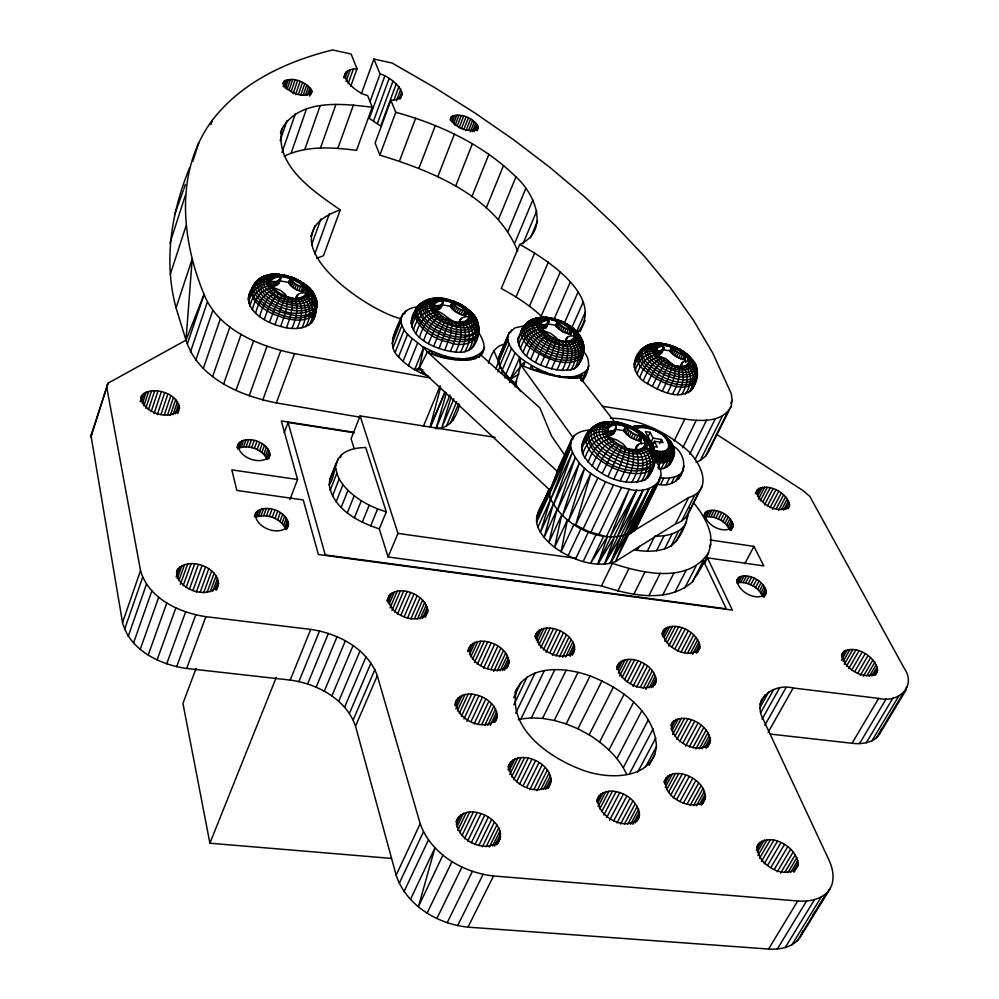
<?xml version="1.0" encoding="UTF-8"?>
<svg xmlns="http://www.w3.org/2000/svg" width="999" height="999" viewBox="0 0 999 999"><rect width="100%" height="100%" fill="white"/><g stroke="black" fill="none" stroke-linecap="round" stroke-linejoin="round"><path stroke-width="1.5" d="M543.344 317.357L531.93 319.43L524.9 324.912C535.489 312.6 552.122 318.818 564.385 324.613L565.896 323.713C583.916 330.619 590.721 356.543 574.125 368.818C555.906 375.262 514.935 359.902 518.543 337.05M654.033 452.26L653.858 450.324C678.796 457.205 667.869 431.83 652.035 429.445L651.76 428.271L650.761 429.083M671.353 444.455C671.415 441.458 668.743 437.762 665.546 437.987M507.205 667.644C516.72 648.039 475.337 629.32 467.832 650.661M632.817 531.893C603.046 547.052 560.102 524.95 549.025 494.905L558.678 467.632L571.828 438.948C575.736 432.142 584.178 430.007 591.533 429.957M497.914 843.268C511.026 821.415 466.383 798.451 456.143 821.528M284.203 156.256C306.506 145.305 332.567 147.315 356.506 150.337L372.24 107.218C342.382 103.684 299.75 98.277 281.943 128.771C274.113 165.896 314.285 191.708 340.247 209.927C261.738 237.075 364.185 309.727 400.611 318.644M495.379 721.653C505.057 701.698 464.66 682.454 455.344 702.584M645.042 443.494C645.229 447.827 640.421 449.762 636.75 449.75C634.502 444.355 641.745 442.332 645.741 443.606C661.026 450.811 655.544 471.391 644.78 480.007C622.127 487.774 594.63 474.15 582.729 454.245C578.433 440.409 591.146 422.415 605.956 422.327C613.723 419.505 619.88 426.011 627.16 427.072C632.667 429.17 637.911 432.267 641.845 436.725C659.927 442.045 656.967 465.921 647.527 477.847M275.012 324.588L284.89 297.202L288.436 297.053L285.914 311.139L280.719 326.398C264.81 322.465 239.435 307.992 251.785 288.436C255.344 278.733 265.946 273.826 275.786 274.226L280.619 276.823C281.331 282.692 276.248 287.362 270.529 285.964L271.803 279.608L274.9 277.635L280.619 276.823L278.421 275.612C251.348 280.344 286.626 303.184 298.489 299.6C325.187 294.655 290.135 272.203 278.421 275.612L279.633 276.835M525.074 325.699L515.159 327.784L509.165 332.692L498.501 358.029L499.625 366.096L505.531 375.075L515.571 383.841L516.733 381.181M418.781 307.03C409.165 306.531 397.315 314.535 401.973 325.224C406.218 337.774 420.03 342.133 427.385 351.873C445.229 362.25 502.422 369.268 478.221 331.743M478.196 127.972C475.599 118.406 458.728 111.251 450.811 117.682C453.259 127.298 470.392 134.553 478.196 127.972L477.047 130.869M296.628 280.619L296.253 278.883L284.678 275.649M432.729 298.426C395.666 307.118 424.825 338.511 448.176 341.908C468.706 351.336 492.544 333.079 469.418 317.332C465.209 314.685 455.556 320.317 462.262 323.688C467.919 332.48 465.209 343.706 460.464 352.235C439.473 352.734 396.453 335.04 416.758 307.967C420.741 302.447 427.56 298.364 434.465 298.551C441.558 295.854 446.603 303.072 453.583 301.96C477.023 308.703 475.711 331.793 449.125 321.353C425.562 314.573 427.048 291.496 453.583 301.96L453.384 302.909L461.7 307.205L466.421 311.463C486.276 316.546 480.781 352.872 460.464 352.235M576.698 333.566C607.742 298.526 545.966 258.641 519.755 244.48L501.286 288.499C516.346 296.628 530.956 305.956 543.181 318.007M716.658 434.353L803.208 490.709L809.827 496.391L904.145 668.144C917.194 686.937 897.664 703.408 878.658 698.376L793.169 687.986C773.438 682.954 751.31 699.275 763.548 720.079L829.195 860.551C833.079 869.105 834.902 879.357 830.444 888.061L801.098 935.776C794.58 946.915 780.569 949.899 768.568 949.05L467.982 927.134C437.512 924.112 406.156 905.256 396.153 875.186L355.532 726.161C346.191 699.063 317.22 683.753 290.209 680.082L186.663 668.443C160.227 664.785 129.945 650.399 122.527 622.602L90.996 435.589L108.067 383.179L186.014 340.147L204.058 294.405C181.219 239.236 174.688 170.629 212.325 120.23C241.571 82.155 287.025 61.176 332.642 49.95L351.124 54.021L357.005 68.819L350.724 86.389M388.911 595.741C384.553 613.548 418.656 628.121 427.747 611.813C427.797 594.193 393.594 580.894 386.938 600.549M433.778 310.015C439.922 311.501 442.907 305.619 442.694 300.424C437.162 296.516 429.932 298.326 424.4 301.298L426.748 300.637M441.246 306.98L443.019 301.636L440.596 299.6L442.844 300.811M877.522 670.841C876.985 656.493 852.06 641.77 841.92 654.108C842.169 668.556 867.619 683.491 877.522 670.841L875.211 674.762M662.749 435.302L662.437 433.803L651.76 428.271M574.375 336.126C574.238 339.985 569.717 341.146 566.533 341.096C564.86 336.188 571.653 335.214 575.024 336.251L580.157 340.397L583.503 345.979C574.7 366.246 516.982 340.896 529.482 320.891L535.676 319.755L542.12 321.728L548.563 319.967L548.801 321.915L545.953 327.847L541.957 329.121L543.756 324.987L547.752 323.726M433.878 308.554C432.917 303.746 437.5 300.524 441.908 300.824M186.014 340.147L192.208 258.978L176.049 307.879L186.014 340.147C198.027 378.159 240.284 395.791 276.348 402.909L360.227 417.22M411.788 326.948C413.661 317.12 421.428 307.48 432.217 308.142L433.803 306.581L431.855 304.395L433.404 305.532L434.178 305.082C427.709 302.622 419.405 304.433 415.584 310.502C417.257 333.479 459.902 350.861 477.46 336.213C478.983 329.195 474.4 322.053 468.081 319.168L465.422 321.241L460.114 322.153L462.262 323.688L461.051 322.128M658.99 432.917L659.09 431.68L658.116 432.28M316.283 308.966C319.043 298.689 310.577 283.416 299.787 283.279L290.247 278.184L280.519 276.436L278.996 280.682L288.723 282.43C291.258 288.087 297.739 290.659 303.434 291.92L305.682 286.938C315.359 289.648 318.544 303.197 315.846 311.888C314.485 329.77 293.843 330.694 280.719 326.398M273.127 278.484C267.133 274.45 258.616 276.923 255.419 283.192C253.421 297.115 269.78 304.895 280.482 309.415C295.492 319.343 334.802 309.228 308.092 291.059L306.431 292.307L308.142 294.78L306.755 293.356L305.906 293.781C319.28 297.939 317.595 313.436 311.313 322.902M428.671 376.298C417.432 372.028 406.655 365.884 398.564 356.868C386.064 345.454 396.016 329.458 401.348 317.17M758.278 844.093C752.259 862.636 787.025 883.278 797.989 865.584C799.225 847.589 767.981 829.295 756.718 846.765M379.295 528.858C358.204 522.077 333.142 508.891 329.195 484.915C335.589 475.561 333.691 462.787 341.596 454.632C348.326 449.125 357.267 447.652 365.734 447.527L386.313 511.888L379.295 528.858L388.087 556.967L601.46 585.876C630.044 595.279 667.207 603.708 692.332 581.98C700.911 567.569 713.136 552.322 710.476 534.577C707.991 522.814 701.535 512.499 694.018 503.296M329.195 484.915L329.732 479.87L336.376 462.937M540.284 327.672L540.646 324.263L542.12 321.728M357.005 68.819C329.945 69.668 355.557 93.431 367.595 95.517L372.24 107.218M279.058 282.817L280.619 276.823L278.996 280.682M789.472 505.944C788.723 492.969 766.67 481.243 756.805 490.721C757.292 503.758 779.757 515.684 789.472 505.944L788.036 508.641M681.618 394.555C686.663 386.875 689.647 376.173 683.978 367.982C677.547 365.234 684.665 358.903 689.235 361.538C700.274 366.783 698.676 380.619 692.12 388.936C680.419 401.536 659.727 390.909 647.552 383.628C633.191 376.873 629.695 359.19 642.257 348.713C648.076 344.205 656.93 340.771 663.448 345.841C664.66 349.625 661.588 355.045 657.23 354.732L659.09 350.799L661.65 350.349L663.698 348.439M766.245 593.231C766.171 581.231 745.666 570.142 736.987 579.507C736.85 591.57 757.704 602.809 766.245 593.231L764.16 597.102M287.262 528.371C293.843 512.125 259.478 499.463 254.345 516.62M468.743 317.207L468.081 319.168M549.05 489.023C545.554 501.411 532.417 513.411 537.862 527.122C541.271 535.352 547.677 541.883 554.582 547.327C570.441 558.778 590.609 566.895 610.414 563.299L626.361 535.314L688.673 497.564C716.271 488.848 698.313 457.405 682.679 446.453C662.287 430.032 636.75 418.456 610.277 418.169M663.836 347.527L661.425 353.134M658.478 468.806C669.018 471.091 680.169 453.321 669.03 447.54M670.654 461.113C674.575 456.668 676.847 446.116 669.218 444.08M701.248 805.169C718.044 786.3 674.387 759.977 664.01 781.63M576.735 367.108C583.291 358.204 589.472 339.523 574.55 335.202L575.774 333.928C581.543 335.589 583.478 341.983 583.841 347.277L582.804 344.168M672.414 722.04C666.37 739.535 699.263 757.554 710.239 742.319C711.713 725.262 681.468 708.978 670.966 724.762M176.049 307.879C163.312 260.901 171.478 211.938 189.71 167.595M268.781 458.641C275.012 443.194 242.058 431.206 237.05 447.227M255.432 513.736C254.882 527.897 280.107 537.362 288.361 525.511M662.649 348.139L663.448 345.841L661.101 344.568C670.729 342.02 704.957 361.176 683.978 367.982C674.288 370.716 639.76 351.186 661.101 344.568L671.778 347.003L678.458 350.262L679.807 349.325C689.872 354.483 698.938 364.647 697.227 376.548M733.041 526.635C732.879 515.134 713.348 505.032 704.782 513.436C704.745 524.987 724.6 535.239 733.041 526.635L731.056 530.457M699.687 648.326C700.499 632.754 673.975 618.768 663.086 631.068C661.937 646.74 689.023 660.963 699.687 648.326L697.527 652.409M616.121 428.196L613.623 430.606L610.576 431.243L608.478 435.714C613.773 435.876 617.569 429.145 615.721 424.538C606.356 418.019 593.493 424.275 587.712 432.779L581.406 446.953M675.786 348.901L676.385 347.49L667.707 344.655L654.308 343.556L661.051 343.231L665.759 344.118L667.532 346.216L662.462 343.693C640.821 342.47 657.28 363.698 668.006 366.084C676.922 372.864 703.471 371.341 688.373 355.706L685.127 355.232L678.458 350.262M311.975 91.533C305.307 100.112 286.8 92.333 283.204 83.067C290.022 74.638 308.241 82.33 311.975 91.533L310.976 94.443M616.321 427.072L613.498 433.628M672.864 448.401C673.588 444.93 671.066 440.259 667.257 440.059M218.319 585.227C219.605 566.883 187.45 555.506 176.923 570.591C175.187 589.073 208.042 600.699 218.319 585.227L216.733 589.497M606.93 434.178C606.593 428.933 610.451 424.488 615.933 425L613.211 423.489C587.824 431.655 627.085 455.407 639.31 451.71C664.21 443.269 625.349 420.03 613.211 423.489L614.959 425.062M695.978 462.262L700.274 460.439L705.581 456.168L708.878 450.811L731.068 406.481L732.192 400.349L731.206 393.506L712.712 352.984L693.443 320.254L670.666 288.099L644.68 256.631L615.709 225.961L584.028 196.191L549.862 167.37L513.399 139.585L474.837 112.912L434.365 87.388L392.132 63.062L373.913 59.053L361.376 93.781M238.074 444.405C237.787 457.804 261.601 466.521 269.83 455.819M571.828 438.948L570.616 443.019L570.766 447.602L557.792 471.803L549.8 490.047L548.951 490.234L550.499 499.662L540.384 532.23L553.084 504.745L544.093 537.4L556.855 509.902L548.863 542.482L561.688 514.972L554.582 547.327L567.469 519.805L561.063 551.785L574.013 524.275L588.636 531.555L603.808 535.926L590.609 563.311L607.467 536.5L597.789 564.198L614.46 536.987L604.457 564.185L620.816 536.588L610.414 563.299L615.484 561.563L675.436 523.963C682.617 521.503 689.51 515.759 689.959 507.704M516.845 688.711C506.468 728.021 549.213 757.517 581.218 769.555C606.118 779.482 651.847 781.118 656.468 746.465C654.507 711.026 620.354 687.662 590.072 675.948C565.596 666.982 526.723 663.661 514.835 692.919M303.434 291.92L304.27 287.525L299.787 283.279M655.943 353.334L657.629 347.615L662.624 345.866M639.173 817.145C641.758 798.563 610.014 781.518 598.089 797.539C595.042 816.245 627.522 833.628 639.173 817.145L636.975 821.228M708.878 450.811L709.365 448.301M634.34 549.875C646.59 552.022 660.039 552.172 671.153 545.904C680.144 538.573 685.202 526.723 687.849 515.684L686.488 518.381M654.607 685.177C662.712 667.17 625.224 648.301 616.708 667.245M656.88 484.053C682.192 490.896 694.093 458.354 672.227 445.354M680.519 475.936L681.031 473.526M290.397 278.584L289.298 283.716L290.821 279.458L290.397 278.584L288.723 282.43L290.247 278.184L292.17 277.185M655.544 461.113C671.927 480.619 647.502 495.029 629.245 489.21C605.756 484.44 578.833 471.94 570.766 447.602L549.025 494.905L548.951 490.234L536.563 522.215L549.163 494.805L549.8 490.047L419.243 368.244L423.826 347.115C440.884 355.744 466.783 366.308 482.879 351.049L478.933 357.18L480.294 353.958M655.132 430.731L655.494 429.82L651.498 428.321M669.392 445.904L671.74 447.215L673.963 450.224C672.514 458.703 661.276 457.967 654.907 456.368M682.592 366.308L683.978 367.982L681.768 366.333C684.727 366.433 688.885 365.035 688.623 361.438M618.081 664.535C616.246 681.131 644.942 695.991 656.006 682.467M179.695 407.792C172.328 422.989 140.197 412.337 141.521 396.016C152.073 383.316 185.839 395.592 177.722 413.574M636.351 431.843L638.848 431.093C653.296 438.299 664.048 464.535 645.416 472.702C627.834 476.298 609.765 468.181 596.291 457.267C588.399 451.123 580.918 438.786 589.61 430.194M653.933 486.488L630.993 533.354L628.746 534.54L653.933 486.488L633.641 531.381L636.937 526.748L637.599 523.901M649.3 475.137L654.308 463.186M443.019 301.636L441.321 305.844L441.009 304.62L450.399 306.306L452.285 302.522L452.797 303.409L451.086 307.605L450.399 306.306L452.097 302.123L451.086 307.605L455.082 311.513L461.063 314.61L465.372 315.784L467.657 310.851C483.054 316.546 480.444 339.46 461.001 334.628C447.577 333.703 410.989 319.817 423.339 301.748M465.372 315.784L466.421 311.463L467.657 310.851L465.834 310.776M548.563 787.487C560.926 766.807 517.957 744.655 508.229 766.52M557.654 321.616L556.406 326.598L562.337 331.606L570.579 334.653L572.864 329.807L575.711 330.819L577.584 332.917C571.391 325.999 563.061 320.941 553.946 318.781L548.663 318.044L558.778 320.417L558.728 321.99L557.454 321.216L555.656 325.312L556.406 326.598L558.204 322.49L557.654 321.616L555.656 325.312L546.603 323.676M572.352 655.144C583.503 636.513 543.993 616.745 535.139 635.839M430.045 427.135L440.547 387.5M692.682 386.388L696.44 378.646C688.099 398.027 653.621 379.583 643.593 369.38C631.318 360.577 640.634 345.092 652.859 343.594M613.311 421.69L605.506 422.003L617.582 422.152L626.673 424.587L627.185 425.786L625.711 426.186L624.512 432.13L631.268 437.937L640.434 441.296L641.708 443.993M657.629 347.615L653.021 345.904L646.078 346.403C637.312 365.197 684.665 386.8 696.453 372.24C699.35 355.969 679.095 357.093 672.002 347.377L670.716 352.147L671.815 353.421L678.533 357.979L684.477 359.902L685.913 362.674M697.339 574.512L698.114 571.628M570.579 334.653L571.753 330.432L572.864 329.807C587.1 349.875 550.074 342.108 544.03 333.529C525.699 316.558 556.855 315.871 565.746 324.2M509.577 763.748C505.794 782.754 538.686 799.312 550.636 783.353M373.913 59.053L380.07 74.026C391.121 76.249 416.158 98.501 390.884 100.325L395.791 112.263C439.885 124.45 483.029 144.53 515.959 176.898C534.815 193.831 550.349 230.344 519.755 244.48M536.451 633.104C533.99 649.949 563.061 664.11 574.363 651.036M459.552 404.732C456.83 416.583 449.737 428.908 436.051 428.509L446.441 392.869M451.098 396.965L441.87 427.547L453.846 398.813M457.467 818.768C452.609 838.973 487.599 856.418 499.962 839.148M582.317 381.531C588.623 372.465 592.207 359.665 582.966 351.223M578.471 364.91L583.641 352.197M583.916 348.052L583.166 352.672C568.219 368.007 520.192 347.49 524.375 325.362L529.482 320.891M90.909 437.1L108.067 383.179M476.81 338.261L477.46 336.213M90.996 435.589L92.258 432.892M107.255 384.428L106.756 387.312L140.522 570.616C148.564 598.551 179.208 612.662 205.881 616.683L310.726 629.407C337.999 633.416 367.32 648.501 377.31 675.711L420.192 823.676C430.931 853.933 462.737 872.564 493.543 875.973L797.726 900.973C809.702 901.91 823.888 899.262 830.444 888.061L817.794 907.542M477.959 332.704L478.022 328.584M545.953 327.847L548.389 319.58L549.163 318.818L552.934 320.392L551.485 318.394L540.297 317.407L533.541 319.393M183.891 188.936L185.29 184.59M192.757 161.376L198.826 142.52M169.93 243.157L185.339 195.429M210.889 124.65L212.325 120.23M456.618 699.812C452.734 718.331 484.752 733.578 496.69 718.893M673.726 447.814C677.909 459.053 665.409 465.084 656.193 462.137L657.617 456.943L656.942 450.986M170.317 274.263L186.051 225.936M469.755 646.465C466.458 664.073 496.89 678.371 508.528 664.859M140.559 398.938L141.521 396.016M140.172 401.685L142.557 394.405M141.271 401.773L144.143 393.057M142.382 403.621L146.216 391.995M143.918 405.781L148.714 391.271M145.792 408.291L151.561 390.896M148.414 409.715L154.67 390.884M151.186 411.501L157.942 391.233M154.033 413.623L161.289 391.933M157.33 414.647L164.61 392.957M160.989 414.51L167.795 394.28M187.4 343.806L204.058 294.405C218.444 330.145 259.328 346.228 294.505 353.658L430.294 377.972M164.423 414.647L170.767 395.866M167.557 414.985L173.426 397.652M190.447 351.935L207.218 302.422M170.305 415.497L175.687 399.6M283.079 83.991L284.078 81.069M283.154 86.176L285.14 80.345M284.103 87.113L286.576 79.82M173.077 414.66L177.497 401.648M285.377 88.287L288.349 79.533M175.349 413.861L178.784 403.746M286.925 89.673L290.397 79.483M177.06 413.037L179.533 405.806M195.779 360.264L212.7 310.689M289.186 89.86L292.657 79.67M291.096 91.721L295.08 80.082M293.082 93.794L297.565 80.719M280.457 133.129L281.943 128.771M295.554 94.63L300.05 81.556M280.145 140.684L287.075 120.517M203.259 368.544L220.329 318.918M298.464 94.181L302.46 82.555M300.711 95.317L304.72 83.704M282.005 152.497L295.354 113.836M303.259 95.13L306.78 84.965M122.527 622.602L140.522 570.616M305.532 95.005L308.554 86.289M307.48 94.917L310.002 87.65M309.053 94.818L311.076 89.011M124.55 629.432L142.62 577.397M309.715 96.129L311.738 90.31M212.662 376.498L229.92 326.848M291.159 152.984L306.493 108.866M128.247 636.301L146.441 584.228M248.227 299.837C249.076 288.873 259.191 279.108 270.404 282.455L268.581 284.003C257.742 283.216 249.937 293.007 248.639 303.022M250.849 292.994C252.223 282.842 264.535 270.404 274.9 277.635M304.77 149.55L320.155 105.707M250.037 306.381C251.648 296.491 258.716 286.526 269.468 286.051L280.419 290.272L285.115 294.056L286.638 296.74L298.489 299.6C303.783 308.529 301.373 319.593 297.103 328.396M223.689 383.853L241.134 334.228M133.541 642.994L151.86 590.896M252.397 309.827C254.308 299.488 261.651 288.586 273.027 287.924L279.533 293.194L286.488 296.303M255.619 313.249C257.992 303.246 263.961 292.22 274.8 289.772M140.26 649.288L158.729 597.19M343.943 76.836L344.955 73.976M343.968 77.897L345.991 72.203M259.628 316.533C262.425 306.793 267.158 295.954 276.985 291.546M270.529 285.964L272.053 281.681L277.11 281.356L280.582 278.546M320.479 147.964L335.951 104.383M345.167 78.109L347.777 70.767M495.829 369.043L509.165 332.692M272.377 286.039L273.901 281.755M235.989 390.372L253.621 340.796M346.079 81.443L350.249 69.705M274.076 285.926L275.599 281.643M275.587 285.627L277.11 281.356M348.139 83.716L353.359 69.056M264.298 319.58C267.445 309.977 271.253 299.588 279.533 293.194M276.86 285.152L278.384 280.881M277.884 284.515L279.408 280.244M278.621 283.728L280.707 277.522M176.486 572.864L178.022 568.568M148.202 654.982L166.821 602.909M176.136 576.86L179.708 566.845M177.21 578.683L181.943 565.459M269.48 322.302L275.212 307.23L282.355 294.655M178.846 580.606L184.64 564.46M180.332 584.39L187.725 563.861M337.874 148.252L353.459 104.907M249.163 395.829L266.983 346.341M290.234 285.04L291.758 280.781L290.821 279.458M183.167 585.676L191.096 563.698M291.496 286.351L293.032 282.093L291.758 280.781M157.105 659.877L175.874 607.867M174.563 214.685L183.366 190.372M310.964 236.513L312.013 233.591M311.426 235.752L315.097 225.574M293.069 287.612L294.605 283.354L293.032 282.093M186.189 587.375L194.668 563.948M237.312 447.227L238.848 442.982M294.88 288.786L296.416 284.528L294.605 283.354M240.085 441.795L237.525 448.851C247.715 443.718 262.6 449.175 267.257 459.528L269.867 452.51M311.563 244.892L320.991 218.856M239.186 447.902L241.733 440.846M296.89 289.822L298.426 285.564L296.416 284.528M189.298 589.51L198.326 564.635M241.196 447.24L243.756 440.197M297.028 295.08L295.479 299.35C296.129 294.68 300.799 291.608 306.069 293.231M299.026 290.709L300.574 286.463L298.426 285.564M296.928 297.103L297.964 294.255M286.426 327.66C290.122 318.244 293.806 307.817 291.558 297.59L295.304 299.538C298.813 309.053 295.829 319.443 291.945 328.334M243.531 446.878L246.091 439.835M370.005 101.698L380.07 74.026M271.803 279.608L264.96 278.047L258.629 279.633C248.351 301.773 309.802 324.35 316.221 300.736L313.486 293.194L310.839 290.572L302.772 287.163L301.223 291.421L305.682 286.938L303.733 286.85M314.797 253.908L329.458 213.611M192.894 590.571L201.948 565.709M166.696 663.848L185.627 611.888M262.762 400.062L280.756 350.674M246.079 446.828L248.651 439.797M248.801 447.09L251.361 440.059M384.74 76.186L369.318 118.394L380.681 126.086L396.266 83.854M196.378 592.007L205.457 567.157M251.586 447.652L254.158 440.634M200.15 592.307L208.716 568.931M340.247 209.927L323.451 255.756L316.733 258.204M373.601 120.792L389.086 78.584M254.37 448.514L256.943 441.483M203.596 592.882L211.651 570.978M176.661 666.72L195.729 614.86M257.055 449.625L259.64 442.607M301.76 327.859C306.868 318.644 308.142 305.619 299.9 297.777L296.366 298.052L298.489 299.6L297.365 298.039M377.435 123.376L392.969 81.169M276.348 402.909L294.505 353.658M207.155 592.22L214.161 573.226M259.578 450.974L262.163 443.943M305.744 326.735C311.388 317.52 311.488 303.946 302.085 297.19L299.9 297.777M390.884 100.325L375.124 143.007L379.845 155.145C432.517 171.141 495.442 196.553 517.744 251.136M210.24 591.708L216.184 575.636M261.85 452.497L264.435 445.479M308.966 325.062C315.047 315.884 314.111 301.973 303.846 296.316L302.085 297.19M313.162 317.395L315.759 310.377M394.043 99.688L398.901 86.576M212.775 591.258L217.645 578.109M263.798 454.17L266.408 447.152M572.939 339.26C579.595 342.969 583.578 351.723 580.407 358.953C565.746 367.37 547.44 358.966 534.403 350.886C526.573 345.866 515.834 334.353 524.375 325.362M215.247 589.348L218.494 580.581M396.453 100.899L400.774 89.223M186.663 668.443L205.881 616.683M265.384 455.931L267.994 448.913M216.009 590.297L218.731 582.979M399.125 99.051L401.835 91.746M266.546 457.742L269.156 450.724M400.349 98.926L402.048 94.068M379.845 155.145L395.791 112.263M268.519 458.441L270.092 454.22M196.004 668.531L182.954 703.446L209.902 843.218L391.446 858.416M284.216 432.679L288.049 422.452L354.345 432.792M770.441 734.09L852.035 743.268C863.049 744.717 878.333 742.157 881.268 729.47M254.608 516.508L256.219 512.2M255.332 516.62L257.48 510.876M259.178 509.827L256.493 517.007C267.058 513.311 281.156 518.543 285.614 529.058L288.361 521.915M258.566 516.246L261.263 509.078M260.964 515.809L263.661 508.653M263.599 515.709L266.296 508.553M399.525 160.914L415.671 118.169M266.408 515.946L269.106 508.803M269.293 516.508L272.003 509.365M272.178 517.382L274.887 510.239M498.501 358.029L507.904 336.039C507.017 344.817 513.686 351.935 519.68 357.442L520.941 365.085L515.359 383.903L520.629 391.508M274.962 518.531L277.685 511.401M277.585 519.942L280.307 512.799M279.945 521.553L282.68 514.41M289.872 499.612L297.577 479.508L281.318 420.954L353.733 432.255M281.993 523.326L284.727 516.183M418.993 168.132L435.352 125.512M801.098 935.776L802.984 930.856M283.641 525.199L286.388 518.069M284.865 527.135L287.612 519.992M286.413 529.495L288.624 523.776M450.162 119.668L451.298 116.758M450.487 120.38L452.172 116.021M451.173 121.291L453.421 115.484M452.197 122.44L455.007 115.172M453.496 123.801L456.88 115.097M455.032 125.412L458.978 115.26M457.292 125.787L461.251 115.647M437.824 176.648L454.395 134.116M459.09 127.835L463.611 116.246M461.463 128.634L465.996 117.045M463.798 129.608L468.331 118.032M466.021 130.719L470.566 119.143M329.732 479.87L338.311 458.454M468.631 130.507L472.614 120.38M340.484 457.442L341.596 454.632M470.417 131.818L474.413 121.691M330.12 490.347L336.813 473.351L335.876 467.944M495.104 437.362L360.115 415.909L351.086 438.786L354.183 448.688M472.49 131.718L475.911 123.039M474.213 131.618L477.072 124.376M402.947 313.811L392.457 339.685M476.136 130.02L477.859 125.674M392.108 343.569L401.024 321.016M477.085 129.783L478.234 126.885M332.467 496.016L339.185 479.008L336.813 473.351M404.62 313.836L405.731 311.039M455.581 186.276L472.39 143.781M393.032 347.814L401.973 325.224M395.204 352.297L404.183 329.682M336.176 501.76L342.944 484.74L339.185 479.008M452.922 420.467L454.345 416.87M411.039 323.738C412.512 312.949 422.589 303.321 433.803 306.581M398.564 356.868L407.58 334.24M341.183 507.417L347.977 490.384L342.944 484.74M413.474 330.332C415.671 320.679 422.639 310.864 433.279 310.214C445.054 311.513 448.813 322.927 460.252 322.577L459.24 323.651C463.236 333.054 459.927 343.581 455.569 352.197M209.902 843.218L276.224 677.484M403.022 361.401L412.088 338.761M416.084 333.791C418.643 323.788 425.686 313.012 436.888 312.075L443.643 317.357L450.574 320.454M471.853 196.778L488.898 154.283M347.315 512.824L354.158 495.791L347.977 490.384M419.518 337.225C422.502 327.547 428.221 316.745 438.773 313.923M408.454 365.746L417.557 343.094M434.34 308.616L435.477 305.794L440.571 305.219L442.957 302.772M435.701 310.052L437.4 305.831M423.663 340.509C427.048 331.069 431.63 320.554 441.046 315.709M437.412 309.865L439.11 305.644M354.408 517.807L361.301 500.786L354.158 495.791M421.541 369.78L414.66 369.755L423.826 347.115M438.861 309.44L440.571 305.219M439.997 308.803L441.708 304.583M478.671 329.383C467.544 349.375 412.812 326.948 419.605 304.832C423.926 301.536 429.995 301.436 434.802 303.696M473.326 346.603L474.375 343.981M440.809 307.979L442.52 303.758M290.209 680.082L310.726 629.407M428.421 343.556L434.915 328.796L443.643 317.357M486.263 207.942L503.546 165.409M422.914 369.78L421.478 373.314L424.013 372.24M433.628 346.266L439.872 331.368L446.466 318.818M362.262 522.227L369.193 505.207L361.301 500.786M298.913 681.543L319.543 630.943M452.11 308.941L453.833 304.732L452.797 303.409M453.459 310.252L455.182 306.044L453.833 304.732M439.123 348.551L449.45 320.055L450.749 320.879L449.125 321.353L452.485 321.191L455.981 323.239C457.992 333.004 454.308 342.832 450.262 351.561M455.082 311.513L456.805 307.305L455.182 306.044M437.187 355.494L437.924 353.696L440.921 356.631L445.317 356.044L448.364 358.466L452.609 357.654L451.985 359.165L459.602 358.491L458.941 360.065L466.046 358.529L465.297 360.314L471.753 357.754L470.854 359.902L476.548 356.218L475.437 358.853M456.93 312.687L458.653 308.479L456.805 307.305M370.641 525.949L377.61 508.953L386.313 511.888M458.941 313.723L460.676 309.528L458.653 308.479M307.63 683.915L328.384 633.403M444.717 350.337L450.449 335.252L452.485 321.191M498.439 219.518L515.959 176.898M461.063 314.61L462.799 310.402L466.421 311.463L463.236 315.297L464.96 311.101M458.816 322.964L459.977 320.142M444.655 357.617L445.317 356.044M460.402 319.131L458.666 323.351L460.589 321.865M459.465 322.515L461.201 318.294M606.455 536.463L629.245 489.21L610.177 536.888L636.625 489.922L617.182 537.037L643.331 489.685L623.438 536.238L649.163 488.523L628.746 534.54M423.326 426.486L440.172 385.776M316.159 687.175L337.038 636.725M626.361 535.314L615.484 561.563L628.771 534.365M508.091 231.219L525.811 188.486M444.817 392.17L430.244 427.21L445.142 392.195M464.81 351.66C470.467 342.744 471.978 329.483 463.424 321.84M324.3 691.233L345.329 640.821M436.051 428.509L450.074 394.942M468.469 350.499C474.637 341.608 475.024 327.847 465.422 321.241M514.91 242.782L532.829 199.9M471.341 348.801C477.884 339.972 477.372 325.886 466.983 320.342M388.087 556.967L397.964 533.429L360.115 415.909M331.868 695.991L353.034 645.616M446.528 425.911L456.793 401.511M522.914 243.868L536.788 210.851M450.299 423.514L458.741 403.446M530.444 237.812L537.512 221.066M484.24 347.602L481.118 355.232L539.885 407.904L551.56 436.076L565.047 455.519M338.686 701.348L359.99 650.998M516.046 296.903L534.727 252.922M387.275 601.086L390.259 594.043M488.436 363.224C490.996 354.782 495.129 345.329 505.044 344.23M387.962 602.522L392.145 592.669M344.593 707.192L366.034 656.83M389.123 604.32L394.505 591.67M390.072 607.929L397.265 591.071M510.439 332.655L511.613 329.907M391.945 610.526L400.349 590.884M349.45 713.361L371.004 662.986M499.625 366.096L509.065 344.043M394.63 612.15L403.646 591.108M497.839 371.865L500.262 366.208L502.06 369.555M529.47 306.131L548.376 262.15M397.44 614.173L407.068 591.758M502.01 370.542L511.488 348.464M501.448 373.501L502.659 370.666L510.789 379.707L516.271 384.003L515.034 386.85M353.196 719.929L374.875 669.53M517.594 339.61L522.065 328.858M517.594 342.52C519.43 332.005 529.345 322.615 540.397 325.749L538.985 327.322C528.384 326.748 520.741 336.151 518.531 345.704M400.874 615.197L410.527 592.794M505.531 375.075L515.059 352.972M504.982 378.047L506.206 375.212M355.532 726.161L377.31 675.711M404.22 616.583L413.898 594.193M520.379 349.063C522.914 339.71 529.72 330.12 540.147 329.37L550.811 333.479L555.706 337.225L557.542 339.885L568.681 342.62C574.487 351.186 571.628 362.362 566.645 370.579M518.981 374.001L510.102 379.545L519.68 357.442C536.962 370.342 569.155 387.3 587.887 369.293M407.392 618.294L417.095 595.904M509.552 382.542L510.789 379.707M523.114 352.485C526.036 342.857 532.804 332.317 543.731 331.206L550.536 336.413L557.342 339.46M541.233 315.971L560.339 271.953M410.901 618.881L420.017 597.889M526.623 355.881C529.945 346.553 535.452 336.064 545.666 333.042M520.941 365.085L523.276 366.109L525.187 361.725L520.941 365.085L572.902 437.475M540.734 327.722L541.933 324.962L543.756 324.987M414.647 618.269L422.577 600.087M543.568 328.908L545.367 324.787M530.806 359.128C534.49 350 538.973 339.872 547.952 334.79M417.37 619.218L424.7 602.422M544.917 328.484L546.715 324.363M546.99 324.9L548.788 320.791M546.665 327.023L548.801 321.915M420.192 618.831L426.323 604.845M530.069 368.818L531.431 365.684L533.628 370.105C548.576 374.825 564.335 379.508 580.157 377.697L582.23 374.45L576.823 378.109L577.772 376.011L571.79 378.171L572.402 376.81L562.624 377.31L559.565 376.011L555.719 376.123L552.509 374.45L548.426 374.488L545.317 372.152L540.983 372.465L538.211 369.193L533.628 370.105L523.276 366.109M422.477 618.456L427.385 607.255M554.108 319.056L570.304 282.068M535.551 362.125L542.282 347.702L550.536 336.413M424.8 616.608L427.872 609.602M425.287 617.419L427.747 611.813M537.287 371.316L538.211 369.193M540.696 364.797L553.334 337.862M557.479 327.909L559.29 323.813L558.204 322.49M549.05 489.135L536.538 517.682L548.951 490.234M558.853 329.208L560.664 325.112L559.29 323.813M560.489 330.457L562.3 326.348L560.664 325.112M564.135 323.614L577.971 292.257M546.078 367.033L552.322 352.372L556.256 339.073L557.542 339.885L556.031 340.372L559.215 340.184L562.674 342.195C565.047 351.785 561.151 361.526 556.893 369.967M562.337 331.606L564.148 327.51L562.3 326.348M544.705 373.526L545.317 372.152M564.323 332.642L566.146 328.534L564.148 327.51M566.408 333.504L568.231 329.395L572.402 330.569L579.045 334.478L582.417 340.422M551.535 368.781C555.631 359.877 560.114 350.249 559.215 340.184M566.595 338.099L564.772 342.22L565.459 341.371M565.047 341.858L567.282 337.25M570.329 330.082L568.518 334.178L571.753 330.432L564.385 324.613M571.428 328.546L583.116 302.235M552.11 375.362L552.509 374.45M576.236 332.58L585.526 311.725M559.228 376.773L559.565 376.011M561.975 370.579C566.57 362.262 570.054 351.773 565.809 342.595L562.137 340.696L562.674 342.195M580.119 331.631L585.114 320.467M570.729 369.992C576.673 361.401 578.284 348.189 569.667 340.771M574.125 368.818C580.544 360.277 581.106 346.578 571.515 340.159M580.369 378.546L582.23 374.45L580.094 378.621M581.918 380.369L585.626 372.19M582.754 379.433L588.923 365.846M637.112 373.888C639.947 365.122 646.303 356.094 656.181 355.107L659.278 356.206L669.293 363.274L657.142 389.086M467.819 651.66L471.016 644.667M468.993 651.598L472.827 643.206M469.368 654.707L475.124 642.132M630.369 428.409L631.231 426.486L626.673 424.587L625.474 425.299M470.804 656.818L477.834 641.47M570.616 443.019L557.804 470.941L570.766 447.602L550.474 499.962L572.29 452.584L553.259 505.232L575.174 457.804L557.28 510.564L579.308 463.111L562.449 515.796L584.59 468.319L568.581 520.754L590.846 473.276L575.511 525.274L597.902 477.822M543.331 503.321L545.217 499.225M568.606 448.114L571.166 442.52M572.452 439.722L574.375 435.527M472.564 659.365L480.894 641.233M454.757 704.794L457.942 697.876M474.562 662.337L484.19 641.433M455.369 705.981L459.827 696.303M537.862 527.122L550.499 499.662M455.856 708.928L462.212 695.129M477.347 664.347L487.624 642.057M457.392 710.926L465.034 694.38M584.939 458.216C588.111 448.014 595.641 437.862 606.98 436.613L610.576 437.899L616.071 442.857L622.127 446.341L607.991 476.398M411.276 320.816L414.573 316.121M480.806 665.371L491.108 643.094M459.278 713.386L468.206 694.093M581.543 450.449C584.003 438.861 595.129 428.946 607.317 432.255L605.569 434.165C593.993 433.878 585.564 443.818 582.729 454.245M461.401 716.295L471.615 694.255M483.553 668.169L494.53 644.517M463.986 718.943L475.187 694.879M487.437 668.518L497.789 646.266M491.058 669.155L500.786 648.301M466.908 721.403L478.783 695.941M588.099 462.237C591.758 451.635 599.325 440.409 611.276 438.698M633.791 364.685L639.635 352.297L641.995 350.699M396.153 875.186L420.192 823.676M634.015 367.52C636.226 357.555 645.716 348.614 656.355 351.548L654.919 353.084C644.83 352.772 637.674 361.663 635.127 370.629M493.693 671.415L503.446 650.561M471.078 721.44L482.317 697.402M592.12 466.183C596.191 455.906 602.422 444.742 613.473 440.821M607.167 434.59L608.741 431.243L610.576 431.243M497.202 671.053L505.669 652.984M399.25 883.391L423.439 831.842M474.088 723.963L485.689 699.225M610.114 435.489L612.212 431.031M500.212 670.791L507.392 655.481M611.525 435.064L613.623 430.606M612.662 434.44L614.76 429.982M639.909 377.21C643.144 368.169 649.487 358.154 659.889 356.855M596.865 469.942C601.298 459.852 606.518 449.051 616.071 442.857M502.684 670.516L508.578 658.004M477.797 724.712L488.786 701.36M504.582 670.192L509.165 660.451M506.518 668.331L509.153 662.762M643.418 380.494C647.027 371.728 652.197 361.838 661.813 358.629M656.306 353.384L657.542 350.761L659.09 350.799M481.805 724.337L491.52 703.733M404.071 891.545L428.409 839.972M602.222 473.376L610.439 456.905L618.993 444.717M658.616 354.583L660.464 350.661M625.711 426.186L623.626 430.606L624.512 432.13L626.61 427.684L625.961 426.66L623.626 430.606L615.072 429.208M659.79 354.27L661.65 350.349M484.715 725.511L493.806 706.281M660.739 353.783L662.599 349.862M647.552 383.628C651.448 375.025 655.756 365.547 664.073 360.327M625.761 433.666L627.859 429.233L626.61 427.684M487.774 725.411L495.579 708.915M568.119 555.719L581.143 528.234M627.335 435.177L629.432 430.744L627.859 429.233M583.004 529.233L605.506 481.793M490.259 725.324L496.778 711.588M442.919 855.094L418.394 906.767L434.965 847.814L410.452 899.375M652.185 386.526L659.39 372.115L666.595 361.888M629.183 436.613L631.293 432.18L629.432 430.744M672.464 345.854L673.001 346.715L671.778 347.003L669.929 350.886L670.716 352.147L672.577 348.239M493.456 722.439L497.377 714.185M534.989 636.85L537.599 631.368M494.73 722.152L497.352 716.645M535.364 638.186L539.273 629.957M631.268 437.937L633.378 433.491L631.293 432.18M671.815 353.421L673.676 349.513M536.226 639.884L541.446 628.92M575.549 559.015L588.636 531.555M613.998 478.896L620.479 464.872L624.163 453.921L625.399 447.702L622.127 446.341M673.201 354.682L675.062 350.774M633.491 439.098L635.614 434.652L641.845 436.725L644.992 436.351C663.161 457.604 626.76 457.167 616.495 447.664C596.153 438.524 597.39 415.547 622.852 423.638L623.9 425.886L627.185 425.786L627.16 427.072L625.961 426.66M537.312 642.382L544.03 628.284M674.812 355.881L676.673 351.973M590.834 532.467L613.436 485.089M635.814 440.059L637.936 435.626M513.748 697.527L521.091 682.167M538.873 644.967L546.94 628.071M676.61 356.993L678.471 353.084M640.272 436.363L638.161 440.796L641.845 436.725L640.434 441.296L643.194 435.951L641.146 435.939M456.231 822.065L458.866 816.545M662.3 391.233L668.006 378.933L671.141 369.593L672.102 364.448L669.293 363.274M678.533 357.979L680.406 354.071M620.067 480.794C625.049 471.041 630.132 460.177 628.696 448.926L625.174 449.438L626.848 448.626L631.917 449.425L636.95 450.249L639.31 451.71C645.679 461.201 642.607 473.514 636.688 482.405M634.515 450.599L636.65 446.141M635.277 449.6L637.35 445.104M456.256 824.35L460.876 814.709M540.684 647.964L550.112 628.271M513.911 704.707L527.235 676.872M635.376 450.986L636.45 448.751M637.374 446.516L638.436 444.293M583.116 561.575L596.266 534.14M680.531 358.816L682.392 354.907M456.805 827.072L463.399 813.311M684.402 355.557L682.529 359.465L686.862 355.294L684.477 359.902L685.739 355.881L685.127 355.232M543.331 649.974L553.446 628.895M598.726 534.902L621.44 487.587M667.494 392.894C671.703 384.515 676.373 375.174 674.924 365.497L672.102 364.448L673.351 365.222L671.94 365.859L681.942 366.745L681.281 367.982C685.551 376.735 681.98 386.8 677.297 394.58M679.595 367.607L681.88 362.899M680.094 367.232L681.355 364.61M457.804 830.256L466.396 812.387M681.306 364.847L682.567 362.237M625.998 482.03C631.393 472.39 636.088 460.414 631.917 449.425L636.138 451.773C640.859 461.95 637.1 473.551 631.593 482.579M645.391 436.875L648.264 437.337L645.504 431.568L650.199 432.342L648.189 436.526L650.948 442.295L655.219 442.994M515.734 713.199L535.089 672.951M546.016 652.384L556.83 629.907M459.827 832.567L469.742 811.962M672.539 394.018C677.11 385.739 681.518 375.387 677.659 365.971L681.281 367.982M650.948 442.295L652.959 438.111L650.199 432.342M550.012 652.359L560.164 631.293M462.1 835.389L473.364 812.05M652.459 445.479L654.482 441.283L663.061 442.682L661.525 439.51L652.959 438.111M427.11 913.098L451.998 861.6M518.331 719.68L520.966 718.943L544.38 670.504M552.497 655.456L563.361 633.004M464.523 838.71L477.135 812.649M597.789 564.198L611.026 536.85M556.118 656.031L566.321 634.977M613.761 537.075L636.625 489.922M641.133 481.543C648.214 472.165 649.737 457.467 640.147 449.25M659.49 443.693L661.525 439.51M467.657 841.158L480.956 813.735M685.351 393.943C691.42 385.876 693.131 373.027 684.627 365.996M644.78 480.007C652.335 470.716 652.772 455.544 642.145 448.439M559.403 656.83L568.955 637.187M604.457 564.185L617.719 536.888M688.411 392.782C694.892 384.765 695.666 371.491 686.301 365.384M520.966 718.943L531.343 717.894L554.845 669.592M690.684 391.096C697.452 383.191 697.552 369.655 687.537 364.498M471.366 842.694L484.702 815.284M508.166 767.232L510.864 761.688M620.416 536.75L643.331 489.685M562.549 657.255L571.178 639.535M508.004 769.68L512.724 759.989M436.863 918.531L461.938 867.095M509.028 771.153L515.097 758.703M610.414 563.299L623.701 536.051M565.609 656.967L572.927 641.957M657.854 467.582C660.776 462.899 663.136 456.418 659.864 451.286M474.9 844.642L488.274 817.244M601.46 585.876L612.424 563.399C642.32 573.239 687.886 584.078 708.591 552.697M626.223 535.501L649.163 488.523M509.827 774.45L517.932 757.866M568.818 655.319L574.15 644.392M674.1 441.034L684.814 419.118C700.399 421.228 722.514 422.852 731.068 406.481M660.963 468.731C664.31 463.811 667.082 456.331 662.512 451.223M570.142 656.331L574.812 646.778M511.65 776.847L521.116 757.517M572.202 654.47L574.887 649.013M478.821 845.579L491.558 819.555M664.21 468.106C667.856 463.274 670.167 455.344 664.81 450.799M658.753 479.995L660.764 475.874M634.602 530.407L657.529 483.628L633.641 531.381M531.343 717.894L542.557 718.393L566.158 670.217M636.937 526.748L659.815 480.057M666.87 466.995C670.766 462.237 672.652 453.983 666.695 450.025M513.736 779.72L524.575 757.642M668.868 465.422C672.926 460.776 674.525 452.285 668.119 448.926M482.355 846.802L494.455 822.152M660.689 484.415L663.773 478.146C671.016 478.309 680.144 477.047 683.603 469.717M447.152 922.764L472.402 871.403M516.658 781.68L528.184 758.241M486.101 846.877L496.89 824.962M682.779 447.714L696.216 420.404M666.458 484.228L669.542 477.972M519.63 784.115L531.855 759.315M489.31 847.077L498.776 827.896M637.062 550.424L639.098 546.291M617.832 590.983L628.895 568.581M542.557 718.393L554.27 720.429L578.021 672.364M671.453 483.229L674.537 476.985M492.607 845.941L500.049 830.881M523.214 785.601L535.476 760.801M494.58 846.141L500.686 833.803M675.536 481.481L678.621 475.237M414.66 369.755L419.243 368.244L427.385 351.873L430.681 350.686L433.466 354.233L437.924 353.696M689.66 454.283L706.518 420.254M496.578 844.817L500.661 836.588M682.517 469.842L684.365 466.121M497.252 844.155L498.613 841.408M678.596 479.021L681.68 472.789M457.629 925.661L483.054 874.4M526.648 787.462L538.936 762.687M647.277 551.261L654.782 536.176C666.608 536.301 681.318 533.691 686.65 521.64M529.807 789.672L542.12 764.897M695.129 459.403L715.384 418.706M554.27 720.429L566.171 723.913L590.072 675.948M533.978 789.385L544.954 767.369M700.274 460.439L722.552 415.821M633.841 594.255L644.992 571.915M467.982 927.134L493.543 875.973M656.555 550.761L664.073 535.726M537.025 790.671L547.34 770.029M730.806 403.109L732.192 400.349M705.581 456.168L727.834 411.688M540.946 789.322L549.213 772.801M675.436 523.963L688.673 497.564M543.606 789.372L550.511 775.599M664.597 548.951L672.127 533.953M545.654 789.372L551.198 778.346M681.68 521.016L694.917 494.692M547.777 787.849L551.236 780.956M548.026 788.211L549.413 785.451M566.171 723.913L577.909 728.771L601.985 680.881M671.153 545.904L678.683 530.931M414.622 312.412L415.584 310.502M686.288 516.995L699.512 490.734M689.16 512.025L702.347 485.839M648.988 595.579L660.202 573.326M676.048 541.708L683.566 526.785M617.057 666.832L619.118 662.762M616.583 669.442L620.691 661.313M617.969 669.73L622.764 660.252M618.406 673.114L625.262 659.577M626.56 774.2C618.943 757.329 604.52 744.605 589.16 734.852L613.436 687.012M619.63 676.036L628.109 659.34M662.787 594.942L674.063 572.777M703.533 516.083L705.481 512.262M622.015 677.597L631.218 659.515M703.97 516.421L706.568 511.326M708.029 510.664L704.794 517.032C714.485 515.309 725.811 520.966 729.769 530.069L733.066 523.713M706.58 516.645L709.827 510.277M666.183 777.609C660.514 795.279 688.011 810.988 702.734 802.497M624.575 679.57L634.502 660.127M708.641 516.545L711.887 510.189M710.913 516.758L714.16 510.402M627.21 681.955L637.849 661.126M674.824 592.382L686.126 570.304M713.323 517.257L716.57 510.901M599.612 741.982L624.088 694.18M630.519 683.328L641.183 662.512M715.808 518.031L719.055 511.688M718.281 519.055L721.54 512.712M632.991 686.425L644.392 664.223M684.765 588.011L696.066 566.021M661.925 633.503L664.035 629.407M720.679 520.304L723.938 513.961M661.987 634.889L665.496 628.059M662.524 636.625L667.444 627.06M636.663 687.025L647.377 666.208M709.477 546.828L710.876 544.105M722.914 521.74L726.186 515.397M692.332 581.98L703.621 560.077M664.185 637.362L669.805 626.46M640.322 687.287L650.062 668.431M724.949 523.314L728.221 516.97M704.595 563.274L707.404 557.829L763.798 565.896L753.958 546.378L710.127 539.959M664.772 641.233L672.514 626.248M608.965 749.974L633.641 702.197M726.685 524.987L729.969 518.643M643.281 688.311L652.347 670.791M667.032 642.794L675.486 626.448M728.109 526.71L731.393 520.354M645.791 689.435L654.17 673.251M729.145 528.409L732.429 522.065M668.743 646.103L678.621 627.035M730.631 530.344L733.266 525.262M649.188 687.861L655.494 675.724M671.952 647.065L681.855 628.021M651.336 687.574L656.243 678.134M652.909 687.15L656.418 680.406M616.945 758.616L641.808 710.813M755.394 493.431L757.542 489.398M675.149 648.388L685.064 629.345M755.931 493.743L758.74 488.349M596.665 800.286L599.25 795.441M756.867 494.343L760.389 487.599M596.703 801.897L600.986 793.693M597.552 803.296L603.246 792.369M757.479 496.615L762.399 487.175M677.522 651.385L688.161 630.993M758.416 499.225L764.747 487.1M598.126 806.505L605.968 791.508M681.106 651.922L691.058 632.891M760.289 500.824L767.332 487.35M599.8 808.84L609.065 791.108M623.314 767.644L648.363 719.817M763.049 501.398L770.104 487.937M684.402 652.684L693.668 635.014M601.735 811.65L612.449 791.208M764.485 504.982L772.951 488.848M687.337 653.583L695.903 637.275M603.858 814.947L616.021 791.795M767.319 506.168L775.811 490.034M690.559 653.196L697.714 639.61M629.308 774.075L653.096 728.933M692.569 654.195L699.025 641.945M606.755 817.344L619.655 792.856M770.092 507.604L778.596 491.471M695.504 652.397L699.812 644.23M696.44 653.184L700.037 646.378M772.689 509.24L781.206 493.119M744.755 563.786L753.958 546.378M609.615 820.179L623.264 794.342M736.713 581.081L738.761 577.197M740.247 576.448L736.837 582.917C746.927 580.831 758.691 587.05 762.736 596.515L766.208 590.072M776.46 508.366L783.578 494.917M637.699 772.152L655.831 737.899M738.661 582.454L742.082 576.011M613.773 820.691L626.735 796.228M778.508 510.277L785.639 496.828M740.771 582.317L744.193 575.874M781.618 509.552L787.324 498.788M743.106 582.504L746.528 576.061M626.148 424.712C637.861 428.396 649.387 436.875 653.883 448.951C664.884 490.821 580.357 457.492 589.447 430.844C594.442 426.361 602.047 425.999 607.966 428.771M645.541 767.057L656.468 746.465M616.97 822.901L629.957 798.451M783.578 510.152L788.573 500.736M745.591 582.991L749.013 576.548M649.113 765.346L654.969 754.332M785.788 509.353L789.372 502.622M671.066 725.923L673.963 720.491M787.524 508.416L789.672 504.37M670.941 728.833L676.011 719.33M748.151 583.778L751.585 577.347M620.541 824.038L632.854 800.936M671.99 730.793L678.496 718.581M750.711 584.84L754.145 578.409M624.425 824L635.314 803.621M672.677 734.54L681.355 718.281M753.196 586.151L756.63 579.707M627.822 824.1L637.275 806.43M675.074 736.026L684.502 718.431M755.519 587.649L758.965 581.218M630.669 824.225L638.686 809.265M676.947 739.31L687.824 719.018M757.642 589.31L761.088 582.879M632.904 824.3L639.472 812.062M759.465 591.083L762.924 584.652M521.128 331.406L523.064 327.01L528.808 321.715M636.138 451.773L636.75 449.75L639.31 451.71L637.724 449.687M635.264 822.876L639.647 814.709M679.607 741.67L691.246 720.029M760.951 592.919L764.41 586.475M762.05 594.742L765.521 588.299M682.991 743.069L694.642 721.44M763.673 596.89L766.458 591.733M664.173 782.629L667.794 775.936M664.847 784.04L669.917 774.662M685.526 746.166L697.939 723.201M665.259 787.212L672.502 773.838M689.298 746.877L701.011 725.262M673.388 346.628L680.169 349.425L687.587 354.832L685.901 353.459L683.204 353.484M666.77 789.522L675.461 773.476M668.556 792.294L678.708 773.588M692.782 747.826L703.783 727.559M670.529 795.529L682.155 774.163M695.878 748.95L706.168 730.032M699.25 748.813L708.091 732.604M673.314 797.889L685.689 775.199M315.846 311.888C306.431 325.836 285.339 318.956 272.54 313.748C262.912 309.053 246.104 298.464 253.321 285.914M702.11 748.713L709.49 735.189M705.157 747.19L710.339 737.724M676.81 799.325L689.198 776.648M706.143 748.251L710.589 740.134M707.816 746.952L710.239 742.319M316.583 307.692C307.355 321.316 286.738 314.548 274.226 309.465C264.211 305.444 245.255 291.084 257.792 280.257M680.169 801.148L692.594 778.483M683.316 803.296L695.779 780.644M686.887 804.382L698.638 783.054M690.059 805.644L701.098 785.664M693.493 805.706L703.071 788.373M696.39 805.781L704.52 791.121M699.462 804.482L705.381 793.818M701.186 804.382L705.644 796.365M702.309 804.058L705.269 798.725M760.714 701.485L762.237 698.763M759.69 704.37L764.984 694.854M759.789 707.991L768.855 691.733M760.888 712.437L773.738 689.435M762.125 719.093L779.52 688.036M764.834 725.299L786.051 687.549M303.846 296.316L306.755 293.356L304.97 287.675M768.119 732.392L793.169 687.986M574.575 331.88L573.713 333.391L575.024 336.251L574.338 336.688L576.485 337.662L574.55 335.202M841.508 655.207L843.83 651.136M841.645 656.917L845.516 650.149M841.42 660.351L847.639 649.537M843.119 661.475L850.112 649.325M844.317 664.335L852.871 649.5M432.892 307.692L434.09 305.632L435.477 305.794M540.147 329.37L541.196 327.547L538.361 323.589C532.417 322.277 525.586 324.35 522.127 329.533C524.937 351.286 565.821 369.805 582.829 354.77M846.503 666.246L855.843 650.062M848.788 668.531L858.915 651.011M851.872 669.805L862.025 652.297M854.894 671.403L865.059 653.895M645.217 438.411L644.155 440.222L645.741 443.606L645.029 444.168L647.664 445.367L645.167 442.37L646.653 440.846L650.774 443.219C657.879 477.659 575.299 439.135 605.956 422.327L612.537 425.474M857.754 673.251L867.931 655.744M756.668 847.639L759.764 842.319M756.38 850.261L761.8 840.958M860.364 675.312L870.566 657.804M757.342 852.01L764.31 840.047M757.916 855.556L767.22 839.622M863.436 676.161L872.876 660.002M759.565 858.266L770.441 839.684M866.895 675.761L874.787 662.287M688.636 357.33L687.799 358.766L689.235 361.538L688.636 361.975L690.896 363.024L688.711 360.527L689.922 359.34L693.406 361.476C700.012 389.435 629.62 356.805 654.832 343.594L660.589 346.154M869.342 676.348L876.248 664.585M761.425 861.463L773.863 840.234M871.827 675.973L877.209 666.808M873.788 675.461L877.634 668.918M764.16 863.798L777.409 841.258M875.336 675.124L876.872 672.502M561.625 323.201L562.587 321.778L557.879 320.604M637.437 356.868C640.721 350.012 649.625 347.502 656.468 350.087L654.033 349.4L656.355 351.548M767.694 865.246L780.956 842.731M672.002 347.377L669.929 350.886L662.837 349.613M771.116 867.107L784.402 844.592M774.325 869.305L787.662 846.802M606.98 436.613L608.304 434.39L606.755 431.031L604.67 429.645C598.201 428.359 590.859 430.419 586.825 435.839C591.171 461.001 630.644 479.57 652.709 466.595C654.595 459.041 650.199 451.061 643.643 447.302M656.181 355.107L657.255 353.309L655.844 350.549L657.542 350.761M663.773 344.593L663.448 345.841M852.035 743.268L878.658 698.376M777.247 871.79L790.609 849.287M616.383 423.439L615.721 424.538L620.729 425.349L617.582 422.152L616.296 422.065L631.156 426.673L640.259 432.03L648.339 439.81L646.478 437.15M780.569 873.151L793.169 851.972M859.552 743.581L886.238 698.776M785.014 871.99L795.266 854.782M788.149 872.202L796.84 857.641M866.245 742.781L892.969 698.051M790.709 872.364L797.839 860.439M793.456 871.078L798.226 863.124M871.915 740.883L898.65 696.253M794.005 872.214L797.989 865.584M876.398 737.961L903.108 693.418M905.544 689.01L907.104 686.4M879.532 734.115L906.218 689.66M768.568 949.05L797.726 900.973M777.334 949.013L806.58 901.023M248.801 296.94L250.349 294.418M785.202 947.576L814.497 899.687M791.932 944.804L821.253 897.015M797.302 940.783L826.61 893.094M673.826 454.845C669.979 461.538 660.676 460.477 654.245 459.078M673.626 456.056C670.454 462.025 662.474 461.75 656.693 460.964M812.736 915.334L815.259 911.438M655.406 429.945L659.178 431.893M433.279 310.214L434.515 308.391L433.404 305.532L434.09 305.632M469.293 312.949L468.256 314.448L469.418 317.332L468.668 317.769L470.866 318.756L468.993 316.271L470.404 314.997L475.536 318.344C478.971 346.828 406.456 316.795 429.72 299.288L433.678 299.762L437.525 301.673M537.762 513.611L540.209 510.139M456.331 304.133L457.629 302.747L461.476 304.732L465.734 307.53L466.471 309.528M582.305 443.843L588.324 432.38L590.222 431.019M634.465 362.175L636.001 360.09M644.043 347.377L639.248 352.435C633.453 373.176 698.301 402.26 697.227 371.578M453.034 301.586L453.571 301.061L461.913 305.12L448.901 299.712L443.556 298.963M510.102 379.545L520.367 366.608L519.68 357.442M558.678 467.632L560.164 465.796M269.468 286.051L270.941 284.253L270.105 281.431L268.619 280.294C253.496 276.348 246.004 293.918 259.503 302.66C274.013 314.285 298.239 324.625 314.997 312.387C316.208 305.232 311.513 298.127 305.132 295.167M565.809 342.595L566.533 341.096L568.681 342.62L567.432 341.071M331.668 475.362L333.316 473.426M307.168 289.023L305.869 290.497L308.092 291.059M592.444 428.171L596.478 425.424M294.48 280.207L296.253 278.883L301.086 282.018L296.666 279.708M473.276 359.453L476.548 356.218M680.007 366.808L680.681 366.158M419.605 304.832C411.638 312.65 422.402 323.426 429.095 327.972C440.809 335.764 455.219 341.134 469.43 338.961C486.738 336.426 476.798 309.478 463.948 308.953M295.304 299.538L296.466 298.476M633.478 430.02L635.139 428.733L635.839 429.22L631.081 426.76M443.593 299.663L442.694 300.424L447.415 301.261C444.355 295.679 435.864 298.451 430.731 299.176M262.712 276.973C244.48 297.115 310.052 322.302 315.272 298.813L312.387 295.442L306.431 292.307M634.153 427.122L637.687 425.949L640.347 427.51L645.866 427.784L652.035 429.445M635.227 449.562L636.313 448.738M266.184 276.386C271.915 272.465 279.87 273.664 285.389 277.297L283.728 274.875L277.535 274.475M280.519 276.436L281.581 275.699M468.181 360.189L471.753 357.754M427.922 300.299L429.408 299.313M574.425 378.196L577.772 376.011M642.419 426.848C644.28 425.649 648.264 426.061 648.913 428.446M459.128 305.582L460.864 304.683L469.805 311.176L475.836 318.619L477.934 323.551M533.753 318.768C512.062 335.926 580.968 367.095 582.604 341.458M448.276 300.05L453.571 301.061L453.583 301.96L450.387 301.81L446.828 300.087M420.092 304.208L422.977 302.647M418.856 305.869L420.804 304.795M666.783 345.154L668.531 344.58L676.373 347.565M297.265 281.656L300.087 280.881C304.595 284.365 311.014 287.437 312.537 293.394M267.37 275.287C239.223 293.806 321.915 324.138 312.312 291.77M462.2 360.277L466.046 358.529M636.75 425.886L631.83 427.023L637.687 425.949M660.901 434.041L662.437 433.803M535.077 318.444C539.597 318.082 545.192 315.384 549.163 318.818M282.255 275.1L283.728 274.875M634.914 426.423L631.418 427.322L634.914 426.423L638.036 427.909L640.347 427.51M632.604 427.322L641.62 426.198L644.917 426.561L645.866 427.784M633.816 427.547L635.002 427.997C644.505 424.388 654.944 429.308 662.799 434.627M638.036 427.909L636.126 428.658L635.002 427.997M680.956 351.81L683.703 351.611M603.696 422.252L598.214 423.938L593.331 426.823C584.465 441.308 604.707 454.183 615.884 459.74C627.397 464.473 645.816 470.954 654.732 458.741L651.46 451.248L644.617 445.866M566.945 326.211L569.105 325.724C589.485 337.6 571.203 350.949 555.669 341.933C543.431 340.397 523.339 316.783 548.039 317.944M644.555 347.165L646.565 346.466M568.918 378.009L572.402 376.81M461.7 307.205L465.01 306.968L469.805 311.176M530.269 320.417L532.455 319.73M455.532 359.69L459.602 358.491M658.141 343.594L661.051 343.231M263.873 276.311L270.654 274.463M639.285 426.011L641.62 426.198L642.981 427.472M663.398 435.964L665.446 436.113L669.03 440.634M638.935 433.841L642.157 433.653L644.218 435.089M632.792 426.585L640.871 425.899M546.828 317.42L538.823 317.994M599.5 423.588L603.683 422.889M557.454 321.216L558.828 321.041L555.806 320.916L552.26 319.218M569.218 327.947L573.064 328.321L579.994 335.839M268.981 275.249L275.786 274.226M301.96 285.027L306.568 285.527L312.125 291.733M287.575 275.836L288.474 277.859L291.858 278.034L291.508 278.971L290.247 278.184M663.536 343.693L669.243 344.93L670.229 346.715L673.001 346.715L673.026 347.739L671.778 347.003M621.166 423.126L622.852 423.638M648.014 427.072L651.947 428.446M442.532 298.788C417.282 296.965 435.102 321.141 448.676 322.939C460.002 330.007 484.29 323.152 466.933 308.928M657.729 343.194C608.616 350.337 680.182 398.788 697.04 376.823C697.364 371.041 693.468 365.709 688.336 363.349M280.644 274.825C255.382 272.103 268.806 296.491 284.328 298.776C297.702 307.068 323.464 297.028 302.472 282.842M571.141 329.757L572.864 329.807L565.209 324.001M565.896 323.713L566.72 324.088L562.412 321.928M553.946 318.781L555.806 320.916M605.569 434.165L608.304 434.39L609.827 437.787L608.965 439.098L610.576 437.899L616.87 439.985L623.101 443.956L626.848 448.626L625.399 447.702L626.61 448.126M654.919 353.084L657.255 353.309L658.641 356.094L657.941 357.155L659.278 356.206L665.846 358.604L673.139 364.81M608.741 431.243L604.67 429.645L607.317 432.255M659.964 477.772L663.773 478.146M538.985 327.322L541.196 327.547L542.457 330.419L541.845 331.456L543.131 330.532L543.731 331.206M268.581 284.003L270.941 284.253L271.778 287.113L270.929 288.149L272.49 287.237L273.027 287.924M432.217 308.142L434.515 308.391L435.614 311.276L434.902 312.325L436.313 311.388L436.888 312.075M629.82 426.486L633.553 426.898M640.072 425.836L644.917 426.561M541.933 324.962L538.361 323.589L540.397 325.749M278.596 274.213L279.633 274.338M444.468 298.689L449.425 299.725L450.387 301.81M440.209 298.127L441.396 298.264M272.053 281.681L268.619 280.294L270.404 282.455M659.59 343.194L665.759 344.118M545.579 317.257L550.611 317.907M278.709 274.625L292.07 277.435M440.522 298.564L449.862 300.112M397.964 533.429L575.399 558.229M609.34 562.974L612.424 563.399M297.577 479.508L231.843 469.88L236.85 490.447L303.246 499.95L318.394 554.507L732.379 610.102L707.404 557.829M602.422 406.318L684.814 419.118M654.62 457.742C661.188 459.378 672.777 460.127 674.263 451.386L673.963 450.224M653.995 451.211C666.845 456.955 677.672 444.842 664.21 435.814M655.207 452.51C663.224 456.63 677.509 450.049 669.293 440.534M655.207 453.721C662.187 456.78 676.735 453.596 671.59 443.519L668.493 442.107M655.107 455.02C661.6 457.167 674.912 456.555 673.201 446.803M643.718 426.236L648.388 427.31M643.081 426.423L645.741 427.01M283.017 274.8L287.949 275.836M549.662 317.794L554.57 318.818M646.653 440.846L644.155 440.222L642.557 436.875M470.404 314.997L468.256 314.448L467.095 311.601M575.774 333.928L573.713 333.391L572.402 330.569M689.922 359.34L687.799 358.766L686.35 356.019M679.807 349.325L684.14 352.272L684.315 353.271M638.848 431.093L640.509 433.091M288.324 276.598L290.746 277.372M300.574 286.463L302.772 287.163M449.463 300.437L451.848 301.198M554.395 319.468L556.718 320.229M452.285 302.522L453.384 302.909L452.097 302.123M468.993 316.271L474.725 319.355L477.435 322.677C473.826 346.853 410.102 320.579 425.262 300.999L431.668 300.861L435.926 302.547M645.167 442.37C665.459 448.851 648.801 468.743 633.279 462.112C618.244 459.041 586.138 445.492 595.666 425.749L603.646 425.312L608.99 427.36M688.711 360.527L692.669 362.4L695.691 365.547C694.492 389.622 633.029 361.039 650.262 344.493L654.657 344.792L658.903 346.74M656.818 348.738L649.462 347.252L642.607 349.325C635.988 372.727 714.572 398.713 692.931 360.264M541.133 322.877C536.338 320.642 530.319 320.766 525.973 323.951C521.94 345.454 568.606 365.372 583.141 350.512C582.592 345.08 578.771 340.359 573.888 338.087M292.133 277.297L296.541 279.133M291.958 277.759L295.492 279.221M651.161 428.596L659.14 432.317M566.146 328.534L568.231 329.395M453.359 301.149L457.742 302.972M460.676 309.528L462.799 310.402M419.243 368.244L421.69 369.268M369.193 505.207L377.61 508.953M668.531 344.58L669.243 344.93M284.94 276.136L288.474 277.859M666.708 344.967L670.229 346.715M619.83 423.826L623.9 425.886M676.211 347.802L680.319 349.9M457.704 303.521L461.038 305.244M459.24 323.651L455.507 321.715L455.981 323.239M633.378 433.491L635.614 434.652M295.804 278.983L305.095 284.59L305.494 285.751M548.563 319.967L546.316 318.768L547.664 319.992M577.909 728.771L589.16 734.852M543.568 320.854L539.697 318.968L535.689 318.481C514.772 335.726 585.564 365.597 580.631 337.175M610.526 426.248L605.631 423.888L600.599 423.426C576.598 444.43 660.564 480.394 652.26 444.892M288.436 297.053L291.908 299.101M688.373 355.706L689.61 356.456M674.924 365.497L678.321 367.62M566.845 324.762L573.314 329.133M462.15 305.819L466.221 308.391M658.878 431.668L662.687 434.115M628.696 448.926L632.642 451.411M303.559 283.117L304.445 283.704M545.429 320.267L540.272 317.732C511.113 331.968 591.146 365.184 577.809 333.354M439.535 301.099L434.465 298.551C400.761 314.036 492.482 347.527 470.729 311.9M662.05 433.678L665.846 436.538L666.133 437.899M661.538 433.753L666.083 437.15M277.098 277.073L272.29 274.563C249.488 280.632 276.923 301.049 287.962 301.96C299.975 307.917 323.264 299.5 306.568 285.527M468.131 309.39L469.093 310.14M465.01 306.968L465.734 307.53M569.917 325.936L571.053 328.396M685.901 353.459L691.146 358.878M427.385 351.873L557.792 471.803M664.897 435.864L668.88 439.797M671.59 443.519L674.013 448.901L674.138 453.746M667.344 438.174L670.391 441.62M669.805 441.57L673.026 446.228M578.084 334.315L580.631 337.387M581.281 380.607L580.157 377.697L614.647 421.878M313.299 294.455L314.835 296.603M694.055 363.549L695.991 366.571L696.041 368.581M670.092 441.046L672.764 445.217M580.931 339.098L582.779 342.257M654.482 441.283L657.28 447.115L652.547 446.353L649.775 440.522M703.696 561.376L726.323 608.828L325.274 554.932L288.049 422.452M314.985 298.501L316.471 301.76L316.833 306.93M580.157 377.697L581.393 380.544M499.812 365.135L498.439 361.888L507.867 339.86L498.426 361.725L493.818 350.537M478.009 325.524L478.871 328.646M661.837 350.437L661.987 351.448M614.098 430.294L614.235 431.518M285.364 295.904L284.89 297.202L286.638 296.74L285.364 295.904"/></g></svg>
